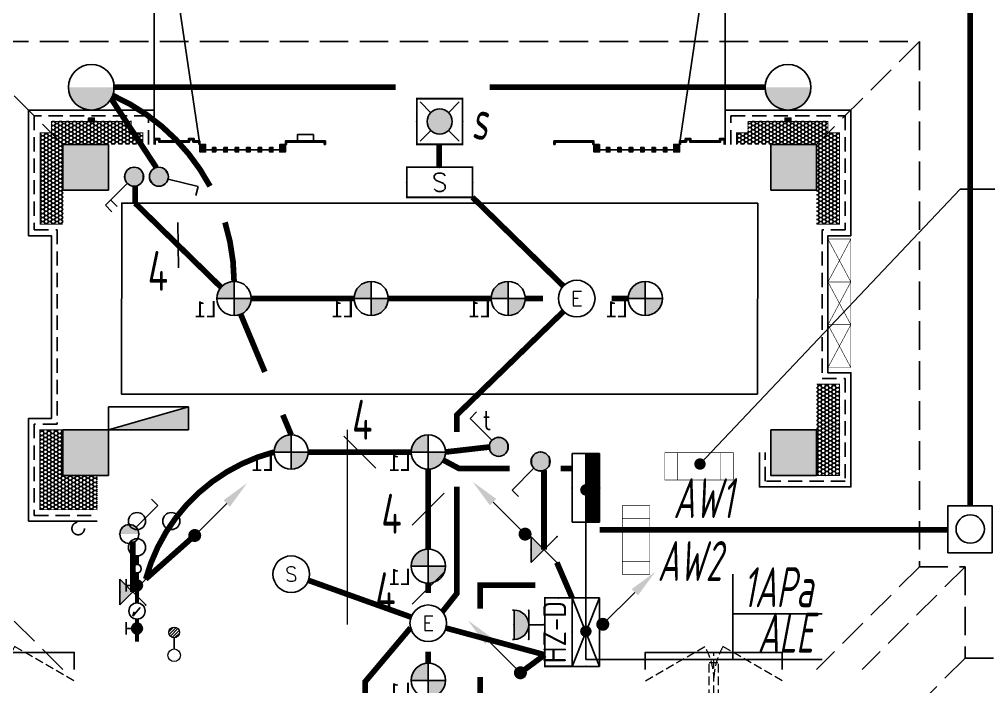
# Model space of a CAD drawing. Extents: x 3774419 to 4775970, y -926964 to 2266.
# Drawn here: x 4488392 to 4496878, y -702005 to -696160 of the extents above; entities that cross this region are included whole.
import ezdxf
from ezdxf.enums import TextEntityAlignment as Align

# ---------------------------------------------------------------- set-up
doc = ezdxf.new("R2010")
doc.units = 0
doc.header["$LTSCALE"] = 1000
doc.header["$MEASUREMENT"] = 0
doc.linetypes.add('DASH', pattern=[0.35, 0.25, -0.1])
doc.linetypes.add('HIDDEN', pattern=[0.375, 0.25, -0.125])
doc.layers.get('0').update_dxf_attribs({"linetype": 'CONTINUOUS'})
for name, color, linetype in [('!!DIM-动力', 7, 'CONTINUOUS'), ('!!电气', 1, 'CONTINUOUS'), ('A-EQPM-MECH', 191, 'CONTINUOUS'), ('A-标注', 1, 'CONTINUOUS'), ('DIM-照明', 7, 'CONTINUOUS'), ('E-天花灯具', 92, 'CONTINUOUS'), ('E-天花辅助2', 54, 'CONTINUOUS'), ('EQUIP-插座', 3, 'CONTINUOUS'), ('EQUIP-照明', 3, 'CONTINUOUS'), ('EQUIP-箱柜', 3, 'CONTINUOUS'), ('EQUIP_消火栓', 7, 'CONTINUOUS'), ('LWIRE', 4, 'CONTINUOUS'), ('TEL_TEXT', 7, 'CONTINUOUS'), ('VPIPE-凝结', 150, 'CONTINUOUS'), ('VPIPE-消防', 1, 'TG_X'), ('VPIPE-给水', 3, 'TG_J'), ('VPIPE-雨水', 4, 'DASH'), ('WIRE-动力', 7, 'CONTINUOUS'), ('WIRE-应急', 1, 'DASH'), ('WIRE-照明', 2, 'CONTINUOUS'), ('修改标示', 212, 'CONTINUOUS'), ('卫生间', 6, 'CONTINUOUS'), ('污水', 3, 'CONTINUOUS'), ('看线', 185, 'CONTINUOUS'), ('立面', 73, 'CONTINUOUS'), ('立面-看线', 251, 'CONTINUOUS'), ('给水', 4, 'CONTINUOUS'), ('设备', 253, 'CONTINUOUS'), ('铝合金', 144, 'CONTINUOUS')]:
    doc.layers.add(name, color=color, linetype=linetype)
for name, color, linetype, lineweight in [('EQUIP_地漏', 7, 'CONTINUOUS', 18), ('PUB_HATCH', 8, 'CONTINUOUS', 9), ('STAIR', 252, 'CONTINUOUS', 20), ('VPIPE-废水', 31, 'TG_F', 18), ('WINDOW', 146, 'CONTINUOUS', 20), ('平面-空调室内机', 176, 'CONTINUOUS', 9), ('平面-空调预留孔', 252, 'CONTINUOUS', 15)]:
    doc.layers.add(name, color=color, linetype=linetype, lineweight=lineweight)
doc.styles.add('_TCH_LABEL', font='COMPLEX', dxfattribs={"bigfont": 'GBCBIG'})
doc.styles.add('_TEL_DIM', font='SIMPLEX', dxfattribs={"width": 0.8, "height": 3.5, "bigfont": 'HZTXT'})
doc.styles.add('HZTXT', font='gbeitc.shx', dxfattribs={"width": 0.8, "height": 400, "bigfont": 'hztxt.shx'})
doc.styles.get("Standard").update_dxf_attribs({"font": 'gbenor.shx', "bigfont": 'gbcbig.shx'})
doc.styles.add('TG_LINETYPE', font='SIMPLEX', dxfattribs={"width": 0.8, "height": 3, "bigfont": 'HZTXT'})
doc.styles.add('黑体', font='simhei.ttf')
doc.linetypes.add('LED', pattern='A,0.5,-0.2,["LED",Standard,S=0.2,R=0,X=-0.2,Y=-0.1],-0.2', length=0.9)
doc.linetypes.add('TG_F', pattern='A,2,-0.3,["F",TG_LINETYPE,S=0.1,R=0,X=-0.23,Y=-0.15],0', length=2.3)
doc.linetypes.add('TG_J', pattern='A,2,-0.22,["J",TG_LINETYPE,S=0.1,R=0,X=-0.18,Y=-0.15],0', length=2.22)
doc.linetypes.add('TG_X', pattern='A,4,-0.3,["X",TG_LINETYPE,S=0.1,R=0,X=-0.23,Y=-0.15],0', length=4.3)
pattern_1 = [(45, (-853150.0334, -779765.5013), (-2.24506403, 2.24506403), [])]
pattern_2 = [(45, (-853350.0334, -780835.0008), (-2.24506403, 2.24506403), [])]
pattern_3 = [(45, (-665092.5196, -939480.5144), (-2.24506403, 2.24506403), [])]
pattern_4 = [(45, (-664992.5196, -939480.5153), (-2.24506403, 2.24506403), [])]
pattern_5 = [(45, (-664892.5196, -939480.5162), (-2.24506403, 2.24506403), [])]
pattern_6 = [(45, (-664792.5196, -939480.517), (-2.24506403, 2.24506403), [])]
pattern_7 = [(45, (-664692.5196, -939480.518), (-2.24506403, 2.24506403), [])]
pattern_8 = [(45, (-664592.5196, -939480.519), (-2.24506403, 2.24506403), [])]
pattern_9 = [(45, (-665202.5203, -939480.5138), (-2.24506403, 2.24506403), [])]
pattern_10 = [(45, (-664502.517, -939480.51), (-2.24506403, 2.24506403), [])]
pattern_11 = [(0, (-420517.216, -516416.725), (30.95625, 17.872595), [20.6375, -41.275]), (120, (-420517.216, -516416.725), (-30.9562463, 17.8726014), [20.6375, -41.275]), (60, (-420517.216, -516416.725), (3.7e-06, 35.7451964), [-41.275, 20.6375])]
pattern_12 = [(45, (-665142.2845, -939480.3315), (-2.24506403, 2.24506403), [])]

# ---------------------------------------------------------------- blocks, each defined once
blk = doc.blocks.new('A$C148B7D8E')
at = {"layer": '卫生间', "color": 252, "linetype": 'DASH'}
for p, q in [((7700, 15400), (8600, 14500)), ((15200, 14500), (16100, 15400)), ((7300, 10800), (8200, 9900)), ((7700, 10800), (8600, 9900)), ((15200, 9900), (16100, 10800)), ((7300, 10000), (8200, 9100))]:
    blk.add_line(p, q, dxfattribs=at)
blk.add_lwpolyline([(16100, 14000), (16100, 15400), (7700, 15400), (7700, 10800), (7300, 10800), (7300, 10000), (900, 10000), (900, 9000), (-900, 9000), (-900, -900), (1750, -900), (1750, -2100), (23450, -2100), (23450, -900), (25100, -900)], dxfattribs=at)
blk = doc.blocks.new('A$C2705576B')
at = {"layer": '给水'}
h = blk.add_hatch(color=252, dxfattribs=at)
edge = h.paths.add_edge_path()
edge.add_arc((417.5, -1741.2), 47.2, 0, 360)
h = blk.add_hatch(color=252, dxfattribs=at)
edge = h.paths.add_edge_path()
edge.add_arc((794.7, -1741.2), 47.2, 0, 360)
at = {"layer": '给水', "color": 252}
for p, q in [((363.1, -1645.4), (471.8, -1645.4)), ((417.5, -1741.2), (417.5, -1645.4)), ((740.3, -1645.4), (849, -1645.4)), ((794.7, -1741.2), (794.7, -1645.4)), ((601.1, -1768.1), (525.3, -1704.3)), ((525.3, -1704.3), (564, -1715))]:
    blk.add_line(p, q, dxfattribs=at)
at = {"layer": '给水', "color": 252, "const_width": 35.4}
for points in [[(499.1, -1741.2), (302.5, -1741.2)], [(903.5, -1741.2), (640.6, -1741.2)], [(1052.8, -1741.2), (978.5, -1741.2)]]:
    blk.add_lwpolyline(points, dxfattribs=at)
at = {"layer": '给水', "color": 252}
for centre, radius in [((417.5, -1741.2), 47.2), ((569.8, -1741.2), 70.8), ((794.7, -1741.2), 47.2), ((941, -1741.2), 37.5)]:
    blk.add_circle(centre, radius, dxfattribs=at)
blk = doc.blocks.new('$TwtSys$00000141')
at = {"color": 252}
for p, q in [((-47.1, 3.8), (-5, 45.9)), ((-47.1, 3.8), (-5, 45.9)), ((-43.6, -17.5), (17.5, 43.6)), ((-43.6, -17.5), (17.5, 43.6)), ((-33.2, -33.2), (33.2, 33.2)), ((-33.2, -33.2), (33.2, 33.2)), ((-16.2, -43.5), (43.8, 16.4)), ((-16.2, -43.5), (43.8, 16.4)), ((5.7, -46.1), (46.1, -5.7)), ((5.7, -46.1), (46.1, -5.7))]:
    blk.add_line(p, q, dxfattribs=at)
blk.add_circle((0, 0), 47, dxfattribs=at)
blk.add_circle((0, 0), 47, dxfattribs=at)
blk = doc.blocks.new('dongkong')
at = {"layer": '平面-空调预留孔', "color": 8, "linetype": 'HIDDEN', "ltscale": 0.3}
for p, q in [((-603796, 210899.9), (-603796, 210431.5)), ((-603836, 210821), (-603836, 210510.8)), ((-603836, 210821), (-603756, 210821)), ((-603756, 210821), (-603756, 210510.8))]:
    blk.add_line(p, q, dxfattribs=at)
blk.add_lwpolyline([(-603756, 210510.8), (-603836, 210510.8)], dxfattribs=at)
blk = doc.blocks.new('$TwtSys$00000434')
at = {"color": 252}
for p, q in [((-0.5, 0.5), (-0.5, -0.5)), ((-0.5, -0.5), (0.5, 0.5)), ((0.5, 0.5), (-0.5, 0.5)), ((0.5, -0.5), (0.5, 0.5)), ((-0.5, -0.5), (0.5, -0.5))]:
    blk.add_line(p, q, dxfattribs=at)
blk.add_solid([(0.5, -0.5), (0.5, 0.5), (-0.5, -0.5)], dxfattribs=at)
blk = doc.blocks.new('A$C028C60F5')
at = {"color": 252}
blk.add_lwpolyline([(400, 0), (0, 0), (0, -400), (400, -400)], close=True, dxfattribs=at)
at = {"layer": 'PUB_HATCH', "color": 252}
blk.add_solid([(0, -400), (400, -400), (0, 0), (400, 0)], dxfattribs=at)
blk = doc.blocks.new('A$C7D502F78')
at = {"layer": '修改标示', "ltscale": 2}
blk.add_lwpolyline([(-150.6, 197.3), (-10.6, 197.3), (-10.6, 142.3), (-150.6, 142.3)], close=True, dxfattribs=at)
blk = doc.blocks.new('A$C3EFA6995')
for p in [(9700, 100), (9700, -2400), (15900, -2400)]:
    blk.add_blockref('A$C028C60F5', p)
at = {"xscale": -1}
blk.add_blockref('A$C028C60F5', (16300, 100), dxfattribs=at)
blk = doc.blocks.new('A$C24590F8F')
at = {"layer": '立面'}
h = blk.add_hatch(dxfattribs=at)
h.set_pattern_fill('ANSI31', color=252, scale=2)
h.set_pattern_definition(pattern_1)
h.paths.add_polyline_path([(35125.3, 15800), (35175.3, 15800), (35175.3, 15830), (35125.3, 15830)])
h = blk.add_hatch(dxfattribs=at)
h.set_pattern_fill('ANSI31', color=252, scale=2)
h.set_pattern_definition(pattern_1)
h.paths.add_polyline_path([(41274.7, 15800), (41224.7, 15800), (41224.7, 15830), (41274.7, 15830)])
h = blk.add_hatch(dxfattribs=at)
h.set_pattern_fill('ANSI31', color=252, scale=2)
h.set_pattern_definition(pattern_12)
h.paths.add_polyline_path([(35700.2, 15600.1), (36099.9, 15600.1), (36099.9, 15630.1), (36049.9, 15630.1), (36049.9, 15650.2), (35999.9, 15650.2), (35999.9, 15630.2), (35750.1, 15630), (35749.9, 15650.2), (35700.2, 15650.2)])
h.paths.add_polyline_path([(35710.2, 15600.1), (36089.9, 15600.1), (36089.9, 15620.1), (36039.9, 15620.1), (36039.9, 15640.2), (36009.9, 15640.2), (36009.9, 15620.2), (35740.2, 15620), (35740, 15640.2), (35710.2, 15640.2)])
h = blk.add_hatch(dxfattribs=at)
h.set_pattern_fill('ANSI31', color=252, scale=2)
h.set_pattern_definition(pattern_2)
edge = h.paths.add_edge_path()
edge.add_line((36850, 15600), (36860, 15600))
edge.add_line((36860, 15600), (36860, 15620))
edge.add_line((36860, 15620), (37190, 15620))
edge.add_line((37190, 15620), (37190, 15600.1))
edge.add_line((37190, 15600.1), (37200, 15600))
edge.add_line((37200, 15600), (37200, 15630))
edge.add_line((37200, 15630), (36850, 15630))
edge.add_line((36850, 15630), (36850, 15600))
h = blk.add_hatch(dxfattribs=at)
h.set_pattern_fill('ANSI31', color=252, scale=2)
h.set_pattern_definition(pattern_2)
edge = h.paths.add_edge_path()
edge.add_line((39550, 15600), (39540, 15600))
edge.add_line((39540, 15600), (39540, 15620))
edge.add_line((39540, 15620), (39210, 15620))
edge.add_line((39210, 15620), (39210, 15600.1))
edge.add_line((39210, 15600.1), (39200, 15600))
edge.add_line((39200, 15600), (39200, 15630))
edge.add_line((39200, 15630), (39550, 15630))
edge.add_line((39550, 15630), (39550, 15600))
h = blk.add_hatch(dxfattribs=at)
h.set_pattern_fill('ANSI31', color=252, scale=2)
h.set_pattern_definition(pattern_12)
h.paths.add_polyline_path([(40699.8, 15600.1), (40300, 15600.1), (40300, 15630.1), (40350, 15630.1), (40350, 15650.2), (40400, 15650.2), (40400, 15630.2), (40649.9, 15630), (40650, 15650.2), (40699.8, 15650.2)])
h.paths.add_polyline_path([(40689.8, 15600.1), (40310, 15600.1), (40310, 15620.1), (40360, 15620.1), (40360, 15640.2), (40390, 15640.2), (40390, 15620.2), (40659.8, 15620), (40660, 15640.2), (40689.8, 15640.2)])
h = blk.add_hatch(dxfattribs=at)
h.set_pattern_fill('ANSI31', color=252, scale=2)
h.set_pattern_definition(pattern_9)
h.paths.add_polyline_path([(36100, 15600), (36150, 15600), (36150, 15533.3), (36100, 15533.3)])
h = blk.add_hatch(dxfattribs=at)
h.set_pattern_fill('ANSI31', color=252, scale=2)
h.set_pattern_definition(pattern_3)
h.paths.add_polyline_path([(36210, 15573), (36240, 15573), (36240, 15533.3), (36210, 15533.3)])
h = blk.add_hatch(dxfattribs=at)
h.set_pattern_fill('ANSI31', color=252, scale=2)
h.set_pattern_definition(pattern_4)
h.paths.add_polyline_path([(36310, 15573), (36340, 15573), (36340, 15533.3), (36310, 15533.3)])
h = blk.add_hatch(dxfattribs=at)
h.set_pattern_fill('ANSI31', color=252, scale=2)
h.set_pattern_definition(pattern_5)
h.paths.add_polyline_path([(36410, 15573), (36440, 15573), (36440, 15533.3), (36410, 15533.3)])
h = blk.add_hatch(dxfattribs=at)
h.set_pattern_fill('ANSI31', color=252, scale=2)
h.set_pattern_definition(pattern_6)
h.paths.add_polyline_path([(36510, 15573), (36540, 15573), (36540, 15533.3), (36510, 15533.3)])
h = blk.add_hatch(dxfattribs=at)
h.set_pattern_fill('ANSI31', color=252, scale=2)
h.set_pattern_definition(pattern_7)
h.paths.add_polyline_path([(36610, 15573), (36640, 15573), (36640, 15533.3), (36610, 15533.3)])
h = blk.add_hatch(dxfattribs=at)
h.set_pattern_fill('ANSI31', color=252, scale=2)
h.set_pattern_definition(pattern_8)
h.paths.add_polyline_path([(36710, 15573), (36740, 15573), (36740, 15533.3), (36710, 15533.3)])
h = blk.add_hatch(dxfattribs=at)
h.set_pattern_fill('ANSI31', color=252, scale=2)
h.set_pattern_definition(pattern_10)
h.paths.add_polyline_path([(36800, 15600), (36850, 15600), (36850, 15533.3), (36800, 15533.3)])
h = blk.add_hatch(dxfattribs=at)
h.set_pattern_fill('ANSI31', color=252, scale=2)
h.set_pattern_definition(pattern_10)
h.paths.add_polyline_path([(39600, 15600), (39550, 15600), (39550, 15533.3), (39600, 15533.3)])
h = blk.add_hatch(dxfattribs=at)
h.set_pattern_fill('ANSI31', color=252, scale=2)
h.set_pattern_definition(pattern_8)
h.paths.add_polyline_path([(39690, 15573), (39660, 15573), (39660, 15533.3), (39690, 15533.3)])
h = blk.add_hatch(dxfattribs=at)
h.set_pattern_fill('ANSI31', color=252, scale=2)
h.set_pattern_definition(pattern_7)
h.paths.add_polyline_path([(39790, 15573), (39760, 15573), (39760, 15533.3), (39790, 15533.3)])
h = blk.add_hatch(dxfattribs=at)
h.set_pattern_fill('ANSI31', color=252, scale=2)
h.set_pattern_definition(pattern_6)
h.paths.add_polyline_path([(39890, 15573), (39860, 15573), (39860, 15533.3), (39890, 15533.3)])
h = blk.add_hatch(dxfattribs=at)
h.set_pattern_fill('ANSI31', color=252, scale=2)
h.set_pattern_definition(pattern_5)
h.paths.add_polyline_path([(39990, 15573), (39960, 15573), (39960, 15533.3), (39990, 15533.3)])
h = blk.add_hatch(dxfattribs=at)
h.set_pattern_fill('ANSI31', color=252, scale=2)
h.set_pattern_definition(pattern_4)
h.paths.add_polyline_path([(40090, 15573), (40060, 15573), (40060, 15533.3), (40090, 15533.3)])
h = blk.add_hatch(dxfattribs=at)
h.set_pattern_fill('ANSI31', color=252, scale=2)
h.set_pattern_definition(pattern_3)
h.paths.add_polyline_path([(40190, 15573), (40160, 15573), (40160, 15533.3), (40190, 15533.3)])
h = blk.add_hatch(dxfattribs=at)
h.set_pattern_fill('ANSI31', color=252, scale=2)
h.set_pattern_definition(pattern_9)
h.paths.add_polyline_path([(40300, 15600), (40250, 15600), (40250, 15533.3), (40300, 15533.3)])
at = {"layer": '立面-看线'}
h = blk.add_hatch(dxfattribs=at)
h.set_pattern_fill('HONEY', color=252, scale=13)
h.set_pattern_definition(pattern_11)
h.paths.add_polyline_path([(35500.3, 15700), (35500.3, 15800), (34800.3, 15800), (34800.3, 15700), (34700.3, 15700), (34700.3, 14900), (34900, 14900), (34900, 15600), (35599.4, 15600), (35599.4, 15700)])
h = blk.add_hatch(dxfattribs=at)
h.set_pattern_fill('HONEY', color=252, scale=13)
h.set_pattern_definition(pattern_11)
h.paths.add_polyline_path([(40899.7, 15700), (40899.7, 15800), (41599.7, 15800), (41599.7, 15700), (41699.7, 15700), (41699.7, 14900), (41500, 14900), (41500, 15600), (40800.6, 15600), (40800.6, 15700)])
h = blk.add_hatch(dxfattribs=at)
h.set_pattern_fill('HONEY', color=252, scale=13)
h.set_pattern_definition([(0, (-420616.579, -519516.725), (30.95625, 17.872595), [20.6375, -41.275]), (120, (-420616.579, -519516.725), (-30.9562463, 17.8726014), [20.6375, -41.275]), (60, (-420616.579, -519516.725), (3.7e-06, 35.7451964), [-41.275, 20.6375])])
h.paths.add_polyline_path([(41500, 12900), (41500, 12900), (41500, 13500), (41699.4, 13500), (41699.4, 12700), (41500, 12700)])
h = blk.add_hatch(dxfattribs=at)
h.set_pattern_fill('HONEY', color=252, scale=13)
h.set_pattern_definition([(0, (-420616.579, -519916.725), (30.95625, 17.872595), [20.6375, -41.275]), (120, (-420616.579, -519916.725), (-30.9562463, 17.8726014), [20.6375, -41.275]), (60, (-420616.579, -519916.725), (3.7e-06, 35.7451964), [-41.275, 20.6375])])
h.paths.add_polyline_path([(35200, 12700), (34900, 12700), (34900, 13100), (34700.6, 13100), (34700.6, 12400), (35200, 12400)])
at = {"color": 252, "const_width": 8}
for points in [[(34900, 14900), (34700.3, 14900), (34700.3, 15700), (34800.3, 15700), (34800.3, 15800), (35090.3, 15800), (35090.3, 15800), (35210.3, 15800), (35210.3, 15800), (35500.3, 15800), (35500.3, 15700), (35600.3, 15700), (35600.3, 15600)], [(41500, 14900), (41699.7, 14900), (41699.7, 15700), (41599.7, 15700), (41599.7, 15800), (41309.7, 15800), (41309.7, 15800), (41189.7, 15800), (41189.7, 15800), (40899.7, 15800), (40899.7, 15700), (40799.7, 15700), (40799.7, 15600)], [(41500, 13500), (41700, 13500), (41700, 12700), (41100, 12700), (41100, 12900)], [(34900, 13100), (34700, 13100), (34700, 12400), (35200, 12400)]]:
    blk.add_lwpolyline(points, dxfattribs=at)
at = {"layer": 'A-EQPM-MECH', "color": 252}
for points in [[(35700.3, 15600), (35700.3, 18300), (40700.2, 18300), (40700.2, 15600)], [(35700.3, 18300), (36100, 15600)], [(40700, 18300), (40300, 15600)]]:
    blk.add_lwpolyline(points, dxfattribs=at)
at = {"layer": 'STAIR', "color": 252}
blk.add_line((37390, 13100), (37390, 11394.4), dxfattribs=at)
at = {"layer": 'VPIPE-凝结', "color": 252}
blk.add_line((35875, 11180), (35875, 11278), dxfattribs=at)
at = {"layer": 'VPIPE-废水', "color": 252}
blk.add_circle((35875, 11125), 55, dxfattribs=at)
at = {"layer": 'VPIPE-消防', "color": 252, "linetype": 'Continuous'}
blk.add_circle((35850, 12300), 75, dxfattribs=at)
at = {"layer": 'VPIPE-给水', "color": 252, "linetype": 'Continuous'}
for centre in [(35550, 12300), (35550, 12070)]:
    blk.add_circle(centre, 75, dxfattribs=at)
at = {"layer": 'VPIPE-雨水', "color": 252}
blk.add_circle((35035, 12235), 55, dxfattribs=at)
at = {"layer": 'WINDOW', "color": 252, "linetype": 'DASH', "ltscale": 0.3}
for points in [[(34998.1, 10900), (34478.5, 11200, 0.131652), (34398.1, 10900)], [(40001.9, 10900), (40521.5, 11200, -0.131652), (40601.9, 10900)], [(41200, 10900), (40680.4, 11200, 0.131652), (40600, 10900)]]:
    blk.add_lwpolyline(points, format="xyb", dxfattribs=at)
at = {"layer": '看线', "color": 252}
for points in [[(35700.3, 15600), (35700.3, 15900), (34600.3, 15900), (34600.3, 14800), (34800, 14800), (34800, 13200), (34600, 13200), (34600, 12300), (35200, 12300)], [(40699.7, 15600), (40699.7, 15900), (41799.7, 15900), (41799.7, 14800), (41600, 14800), (41600, 13600), (41800, 13600), (41800, 12600), (41000, 12600), (41000, 12900)]]:
    blk.add_lwpolyline(points, dxfattribs=at)
at = {"layer": '看线', "color": 252, "linetype": 'HIDDEN', "ltscale": 0.5}
for points in [[(35650.3, 15600), (35650.3, 15850), (34650.3, 15850), (34650.3, 14850), (34850, 14850), (34850, 13150), (34650, 13150), (34650, 12350), (35200, 12350)], [(40749.7, 15600), (40749.7, 15850), (41749.7, 15850), (41749.7, 14850), (41550, 14850), (41550, 13550), (41750, 13550), (41750, 12650), (41050, 12650), (41050, 12900)]]:
    blk.add_lwpolyline(points, dxfattribs=at)
at = {"layer": '看线', "color": 252, "ltscale": 0.5}
for points in [[(33800, 11000), (33800, 11150), (35000, 11150), (35000, 11000)], [(40000, 11000), (40000, 11150), (41200, 11150), (41200, 11000)]]:
    blk.add_lwpolyline(points, dxfattribs=at)
at = {"layer": '立面', "color": 252}
for p, q in [((36310, 15573), (36340, 15573)), ((36310, 15533.3), (36310, 15573)), ((36340, 15533.3), (36310, 15533.3)), ((36340, 15573), (36340, 15533.3)), ((40090, 15573), (40060, 15573)), ((40060, 15573), (40060, 15533.3)), ((40060, 15533.3), (40090, 15533.3)), ((40090, 15533.3), (40090, 15573))]:
    blk.add_line(p, q, dxfattribs=at)
for points in [[(35125.3, 15800), (35175.3, 15800), (35175.3, 15830), (35125.3, 15830)], [(41274.7, 15800), (41224.7, 15800), (41224.7, 15830), (41274.7, 15830)], [(36100, 15600), (36150, 15600), (36150, 15533.3), (36100, 15533.3)], [(36410, 15573), (36440, 15573), (36440, 15533.3), (36410, 15533.3)], [(36510, 15573), (36540, 15573), (36540, 15533.3), (36510, 15533.3)], [(36610, 15573), (36640, 15573), (36640, 15533.3), (36610, 15533.3)], [(36710, 15573), (36740, 15573), (36740, 15533.3), (36710, 15533.3)], [(36800, 15600), (36850, 15600), (36850, 15533.3), (36800, 15533.3)], [(39600, 15600), (39550, 15600), (39550, 15533.3), (39600, 15533.3)], [(39690, 15573), (39660, 15573), (39660, 15533.3), (39690, 15533.3)], [(39790, 15573), (39760, 15573), (39760, 15533.3), (39790, 15533.3)], [(39890, 15573), (39860, 15573), (39860, 15533.3), (39890, 15533.3)], [(39990, 15573), (39960, 15573), (39960, 15533.3), (39990, 15533.3)], [(40300, 15600), (40250, 15600), (40250, 15533.3), (40300, 15533.3)]]:
    blk.add_lwpolyline(points, close=True, dxfattribs=at)
for points in [[(36850, 15600), (36860, 15600), (36860, 15620), (37190, 15620), (37190, 15600.1), (37200, 15600), (37200, 15630), (36850, 15630), (36850, 15600)], [(39550, 15600), (39540, 15600), (39540, 15620), (39210, 15620), (39210, 15600.1), (39200, 15600), (39200, 15630), (39550, 15630), (39550, 15600)]]:
    blk.add_lwpolyline(points, dxfattribs=at)
at = {"layer": '设备', "color": 252, "const_width": 5}
for points in [[(41600, 14395), (41600, 14770), (41800, 14770), (41800, 14395)], [(41600, 14020), (41600, 14395), (41800, 14395), (41800, 14020)], [(41600, 13645), (41600, 14020), (41800, 14020), (41800, 13645)]]:
    blk.add_lwpolyline(points, close=True, dxfattribs=at)
for points in [[(41600, 14770), (41800, 14395)], [(41800, 14770), (41600, 14395)], [(41600, 14395), (41800, 14020)], [(41800, 14395), (41600, 14020)], [(41600, 14020), (41800, 13645)], [(41800, 14020), (41600, 13645)]]:
    blk.add_lwpolyline(points, dxfattribs=at)
at = {"layer": '铝合金', "color": 252}
for p, q in [((36150, 15553.2), (36210, 15553.2)), ((36240, 15553.2), (36310, 15553.2)), ((36340, 15553.2), (36410, 15553.2)), ((36440, 15553.2), (36510, 15553.2)), ((36540, 15553.2), (36610, 15553.2)), ((36640, 15553.2), (36710, 15553.2)), ((36740, 15553.2), (36800, 15553.2)), ((39660, 15553.2), (39600, 15553.2)), ((39760, 15553.2), (39690, 15553.2)), ((39860, 15553.2), (39790, 15553.2)), ((39960, 15553.2), (39890, 15553.2)), ((40060, 15553.2), (39990, 15553.2)), ((40160, 15553.2), (40090, 15553.2)), ((40250, 15553.2), (40190, 15553.2))]:
    blk.add_line(p, q, dxfattribs=at)
for points in [[(35125.3, 15800), (35175.3, 15800), (35175.3, 15830), (35125.3, 15830)], [(41274.7, 15800), (41224.7, 15800), (41224.7, 15830), (41274.7, 15830)], [(36100, 15600), (36150, 15600), (36150, 15533.3), (36100, 15533.3)], [(36210, 15573), (36240, 15573), (36240, 15533.3), (36210, 15533.3)], [(36310, 15573), (36340, 15573), (36340, 15533.3), (36310, 15533.3)], [(36410, 15573), (36440, 15573), (36440, 15533.3), (36410, 15533.3)], [(36510, 15573), (36540, 15573), (36540, 15533.3), (36510, 15533.3)], [(36610, 15573), (36640, 15573), (36640, 15533.3), (36610, 15533.3)], [(36710, 15573), (36740, 15573), (36740, 15533.3), (36710, 15533.3)], [(36800, 15600), (36850, 15600), (36850, 15533.3), (36800, 15533.3)], [(39600, 15600), (39550, 15600), (39550, 15533.3), (39600, 15533.3)], [(39690, 15573), (39660, 15573), (39660, 15533.3), (39690, 15533.3)], [(39790, 15573), (39760, 15573), (39760, 15533.3), (39790, 15533.3)], [(39890, 15573), (39860, 15573), (39860, 15533.3), (39890, 15533.3)], [(39990, 15573), (39960, 15573), (39960, 15533.3), (39990, 15533.3)], [(40090, 15573), (40060, 15573), (40060, 15533.3), (40090, 15533.3)], [(40190, 15573), (40160, 15573), (40160, 15533.3), (40190, 15533.3)], [(40300, 15600), (40250, 15600), (40250, 15533.3), (40300, 15533.3)]]:
    blk.add_lwpolyline(points, close=True, dxfattribs=at)
for points in [[(36099.9, 15600.1), (36099.9, 15630.1), (36049.9, 15630.1), (36049.9, 15650.2), (35999.9, 15650.2), (35999.9, 15630.2), (35750.1, 15630), (35749.9, 15650.2), (35700.2, 15650.2), (35700.2, 15600.1)], [(36089.9, 15600.1), (36089.9, 15620.1), (36039.9, 15620.1), (36039.9, 15640.2), (36009.9, 15640.2), (36009.9, 15620.2), (35740.2, 15620), (35740, 15640.2), (35710.2, 15640.2), (35710.2, 15600.1)], [(36850, 15600), (36860, 15600), (36860, 15620), (37190, 15620), (37190, 15600.1), (37200, 15600), (37200, 15630), (36850, 15630), (36850, 15600)], [(39550, 15600), (39540, 15600), (39540, 15620), (39210, 15620), (39210, 15600.1), (39200, 15600), (39200, 15630), (39550, 15630), (39550, 15600)], [(40300, 15600.1), (40300, 15630.1), (40350, 15630.1), (40350, 15650.2), (40400, 15650.2), (40400, 15630.2), (40649.9, 15630), (40650, 15650.2), (40699.8, 15650.2), (40699.8, 15600.1)], [(40310, 15600.1), (40310, 15620.1), (40360, 15620.1), (40360, 15640.2), (40390, 15640.2), (40390, 15620.2), (40659.8, 15620), (40660, 15640.2), (40689.8, 15640.2), (40689.8, 15600.1)]]:
    blk.add_lwpolyline(points, dxfattribs=at)
at = {"color": 252, "xscale": -1}
for name, p in [('A$C148B7D8E', (50100, 1100)), ('A$C3EFA6995', (51200, 15500))]:
    blk.add_blockref(name, p, dxfattribs=at)
at = {"color": 252}
blk.add_blockref('A$C028C60F5', (41100, 15600), dxfattribs=at)
at = {"layer": 'EQUIP_地漏', "color": 252}
blk.add_blockref('$TwtSys$00000141', (35875, 11325), dxfattribs=at)
at = {"layer": 'EQUIP_消火栓', "color": 252, "xscale": 700, "yscale": 200, "zscale": 700}
blk.add_blockref('$TwtSys$00000434', (35650, 13200), dxfattribs=at)
at = {"layer": '修改标示', "color": 252, "ltscale": 2, "xscale": -1}
blk.add_blockref('A$C7D502F78', (36944.4, 15487.7), dxfattribs=at)
at = {"layer": '平面-空调室内机', "color": 252, "ltscale": 0.3, "rotation": 180}
blk.add_blockref('dongkong', (-563196, 221570.8), dxfattribs=at)
at = {"layer": '污水', "color": 252, "rotation": 90.00000000010901}
blk.add_blockref('A$C2705576B', (33808.8, 10942.2), dxfattribs=at)
blk = doc.blocks.new('A$C341176C1')
at = {"layer": '设备', "color": 3, "const_width": 5}
blk.add_lwpolyline([(-240, -200), (0, -200), (0, -800), (-240, -800)], close=True, dxfattribs=at)
for points in [[(-240, -312.3), (0, -312.3)], [(-240, -687.7), (0, -687.7)]]:
    blk.add_lwpolyline(points, dxfattribs=at)
blk = doc.blocks.new('$equip$00001151')
blk.add_circle((0, 0.5), 0.5)
for points in [[(0.433, 0.25), (-0.433, 0.25), (0.5, 0.5), (-0.5, 0.5)], [(0.25, 0.067), (-0.25, 0.067), (0.433, 0.25), (-0.433, 0.25)], [(0, 0), (0, 0), (0.25, 0.067), (-0.25, 0.067)]]:
    blk.add_solid(points)
at = {"flags": 9}
blk.add_attdef('A', (0, 0), '', height=0.00002, dxfattribs=at)
blk = doc.blocks.new('$equip$00001154')
for p, q in [((0, 0.283), (0, -0.283)), ((0, 0.283), (0.566, -0.283)), ((0.566, 0.283), (0, -0.283))]:
    blk.add_line(p, q)
for p in [(0.566, 0.283), (0, 0.004), (0.283, 0), (0.566, -0.283)]:
    blk.add_point(p)
blk.add_solid([(0, -0.283), (0.283, 0), (0, 0.283)])
at = {"layer": 'TEL_TEXT', "style": '_TEL_DIM', "flags": 1}
blk.add_attdef('A', text='', height=0.00002, dxfattribs=at).set_placement((0, 0), align=Align.MIDDLE_CENTER)
blk = doc.blocks.new('$equip$00001213')
for p, q in [((0.147, 0.356), (0.625, 0.833)), ((0.625, 0.833), (0.766, 0.692))]:
    blk.add_line(p, q)
blk.add_circle((0, 0.208), 0.208)
for p in [(0, 0.417), (-0.208, 0.208), (0, 0), (0.208, 0.208)]:
    blk.add_point(p)
for points in [[(0.104, 0.389), (0.104, 0.028), (0, 0.417), (0, 0)], [(0.18, 0.313), (0.18, 0.104), (0.104, 0.389), (0.104, 0.028)], [(0.208, 0.208), (0.208, 0.208), (0.18, 0.313), (0.18, 0.104)]]:
    blk.add_solid(points)
at = {"flags": 9}
blk.add_attdef('A', (0, 0), '', height=0.00002, dxfattribs=at)
blk = doc.blocks.new('$TelecSys$00000079')
for p, q in [((0.7, 0.7), (0, 0)), ((0.104, 0.104), (0.104, 0.104)), ((-0.104, -0.104), (-0.104, -0.104))]:
    blk.add_line(p, q)
at = {"const_width": 0.142}
blk.add_lwpolyline([(-0.071, 0, 1), (0.071, 0, 1)], format="xyb", close=True, dxfattribs=at)
blk.add_solid([(0.63, 0.77), (0.77, 0.63), (1.15, 1.15)])
at = {"width": 0.8, "flags": 9}
blk.add_attdef('A', (0, 0), '', height=0.00002, dxfattribs=at)
blk = doc.blocks.new('$equip$00001237')
for p, q in [((-0.5, 1.05), (-0.5, 1)), ((-0.5, 1), (0.5, 1)), ((0.5, 1.05), (0.5, 1)), ((0.5, 0.5), (-0.5, 0.5)), ((0, 0.5), (0, 0))]:
    blk.add_line(p, q)
blk.add_arc((0, 1), 0.5, 180, 0)
for p in [(0, 1), (-0.5, 0.5), (0.5, 0.5), (0, 0)]:
    blk.add_point(p)
for points in [[(0.433, 0.75), (-0.433, 0.75), (0.5, 1), (-0.5, 1)], [(0.25, 0.567), (-0.25, 0.567), (0.433, 0.75), (-0.433, 0.75)], [(0, 0.5), (0, 0.5), (0.25, 0.567), (-0.25, 0.567)]]:
    blk.add_solid(points)
at = {"flags": 9}
blk.add_attdef('A', (0, 0), '', height=0.00002, dxfattribs=at)
blk = doc.blocks.new('dfgdsgsdg')
at = {"layer": '!!DIM-动力'}
blk.add_lwpolyline([(1783912.6, 547079.1), (1784299.9, 547079.1), (1784299.9, 546667.8), (1783912.6, 546667.8)], close=True, dxfattribs=at)
blk.add_circle((1784105.1, 546875.3), 124.2, dxfattribs=at)
blk = doc.blocks.new('$equip$00001962')
for p, q in [((0.147, 0.356), (0.625, 0.833)), ((0.625, 0.833), (0.766, 0.692))]:
    blk.add_line(p, q)
blk.add_circle((0, 0.208), 0.208)
for p in [(0, 0.417), (-0.208, 0.208), (0, 0), (0.208, 0.208)]:
    blk.add_point(p)
for points in [[(-0.18, 0.313), (0.18, 0.313), (-0.208, 0.208), (0.208, 0.208)], [(-0.104, 0.389), (0.104, 0.389), (-0.18, 0.313), (0.18, 0.313)], [(0, 0.417), (0, 0.417), (-0.104, 0.389), (0.104, 0.389)], [(-0.18, 0.104), (0.18, 0.104), (-0.208, 0.208), (0.208, 0.208)], [(-0.104, 0.028), (0.104, 0.028), (-0.18, 0.104), (0.18, 0.104)], [(0, 0), (0, 0), (-0.104, 0.028), (0.104, 0.028)]]:
    blk.add_solid(points)
at = {"layer": 'TEL_TEXT', "style": '_TEL_DIM', "flags": 1}
blk.add_attdef('A', text='', height=0.00002, dxfattribs=at).set_placement((0, 0), align=Align.MIDDLE_CENTER)
blk = doc.blocks.new('*X10')
at = {"color": 0}
for p, q in [((-250, 32.8), (-182.8, 100)), ((-250, 68.2), (-218.2, 100)), ((-247.5, 0), (-147.5, 100)), ((-212.1, 0), (-112.1, 100)), ((-176.8, 0), (-76.8, 100)), ((-141.4, 0), (-41.4, 100)), ((-106.1, 0), (-6.1, 100)), ((-70.7, 0), (29.3, 100)), ((-35.4, 0), (64.6, 100)), ((0, 0), (100, 100)), ((35.4, 0), (135.4, 100)), ((70.7, 0), (170.7, 100)), ((106.1, 0), (206.1, 100)), ((141.4, 0), (241.4, 100)), ((176.8, 0), (250, 73.2)), ((212.1, 0), (250, 37.9)), ((247.5, 0), (250, 2.5))]:
    blk.add_line(p, q, dxfattribs=at)
blk = doc.blocks.new('$equip$00001414')
for p, q in [((0.75, 0.6), (-0.75, 0.6)), ((-0.75, 0.6), (-0.75, 0)), ((0.75, 0), (0.75, 0.6)), ((-0.75, 0.3), (0.75, 0.3)), ((-0.75, 0), (0.75, 0))]:
    blk.add_line(p, q)
at = {"const_width": 0.3}
blk.add_lwpolyline([(-0.75, 0.15), (0.75, 0.15)], dxfattribs=at)
for p in [(0, 0.6), (-0.75, 0.3), (0.75, 0.3), (0, 0)]:
    blk.add_point(p)
at = {"xscale": 0.00300000000061118, "yscale": 0.00300000000061118, "zscale": 0.00300000000061118}
blk.add_blockref('*X10', (0, 0), dxfattribs=at)
at = {"style": '_TCH_LABEL', "flags": 9}
blk.add_attdef('A', (0, 0), '', height=0.00002, dxfattribs=at)
blk = doc.blocks.new('$equip$00002534')
for p, q in [((-0.72, 0.66), (-0.72, 0)), ((0.72, 0.66), (-0.72, 0.66)), ((0.72, 0), (0.72, 0.66)), ((-0.72, 0), (0.72, 0))]:
    blk.add_line(p, q)
at = {"const_width": 0.04}
blk.add_lwpolyline([(-0.72, 0.66), (-0.72, 0), (0.72, 0), (0.72, 0.66), (-0.72, 0.66), (-0.72, 0)], dxfattribs=at)
for p in [(0, 0.66), (-0.72, 0.33), (0.72, 0.33), (0, 0)]:
    blk.add_point(p)
at = {"color": 7, "style": '_TEL_DIM'}
blk.add_attdef('$TEXT$', text='', height=0.4, dxfattribs=at).set_placement((0, 0.33), align=Align.MIDDLE_CENTER)
at = {"color": 7, "style": '_TEL_DIM', "flags": 1}
blk.add_attdef('A', text='', height=0.00002, dxfattribs=at).set_placement((0, 0), align=Align.MIDDLE_CENTER)
blk = doc.blocks.new('$equip$00002604')
blk.add_hatch(color=256).paths.add_polyline_path([(0.275, 0.5, 1), (-0.274, 0.5, 1)])
for p, q in [((-0.429, 0.929), (-0.194, 0.694)), ((0.194, 0.694), (0.429, 0.929)), ((-0.429, 0.071), (-0.194, 0.306)), ((0.194, 0.306), (0.429, 0.071))]:
    blk.add_line(p, q)
at = {"const_width": 0.04}
blk.add_lwpolyline([(-0.5, 1), (-0.5, 0), (0.5, 0), (0.5, 1), (-0.5, 1), (-0.5, 0)], dxfattribs=at)
blk.add_lwpolyline([(-0.5, 1), (-0.5, 0), (0.5, 0), (0.5, 1)], close=True)
blk.add_circle((0, 0.5), 0.275)
for p in [(0, 1), (-0.5, 0.5), (0.5, 0.5), (0, 0)]:
    blk.add_point(p)
at = {"color": 7, "style": '_TEL_DIM', "flags": 1}
blk.add_attdef('A', text='', height=0.000025, dxfattribs=at).set_placement((0, 0), align=Align.MIDDLE_CENTER)
blk = doc.blocks.new('$equip$00001424')
for p, q in [((-0.75, 0), (0.75, 0.6)), ((-0.75, 0.6), (0.75, 0)), ((0.75, 0.6), (-0.75, 0.6)), ((-0.75, 0.6), (-0.75, 0)), ((0.75, 0), (0.75, 0.6)), ((-0.75, 0), (0.75, 0))]:
    blk.add_line(p, q)
for p in [(0, 0.6), (-0.75, 0.3), (0.75, 0.3), (0, 0)]:
    blk.add_point(p)
at = {"style": '_TCH_LABEL', "flags": 9}
blk.add_attdef('A', (0, 0), '', height=0.00002, dxfattribs=at)
blk = doc.blocks.new('$equip$00002702')
for p, q in [((-0.75, 0.6), (-0.75, 0)), ((0.75, 0.6), (-0.75, 0.6)), ((0.75, 0), (0.75, 0.6)), ((-0.75, 0), (0.75, 0))]:
    blk.add_line(p, q)
at = {"const_width": 0.04}
blk.add_lwpolyline([(-0.75, 0.6), (-0.75, 0), (0.75, 0), (0.75, 0.6), (-0.75, 0.6), (-0.75, 0)], dxfattribs=at)
for p in [(0, 0.6), (-0.75, 0.3), (0.75, 0.3), (0, 0)]:
    blk.add_point(p)
at = {"color": 7}
blk.add_attdef('$TEXT$', text='', height=0.5, dxfattribs=at).set_placement((0, 0.3), align=Align.MIDDLE_CENTER)
at = {"color": 7, "style": '_TEL_DIM', "flags": 1}
for tag in ['A', 'REMARK']:
    blk.add_attdef(tag, text='', height=0.00002, dxfattribs=at).set_placement((0, 0), align=Align.MIDDLE_CENTER)
blk = doc.blocks.new('DFADS')
at = {"layer": 'A-标注'}
h = blk.add_hatch(color=251, dxfattribs=at)
h.paths.add_polyline_path([(3405.603, 358.327), (3406.803, 358.327, 0.414214), (3405.603, 359.527)])
h.paths.add_polyline_path([(3404.403, 358.327, 0.414214), (3405.603, 357.127), (3405.603, 358.327)])
at = {"layer": 'A-标注', "color": 92}
for p, q in [((3405.603, 357.127), (3405.603, 359.527)), ((3406.803, 358.327), (3404.403, 358.327))]:
    blk.add_line(p, q, dxfattribs=at)
blk.add_circle((3405.603, 358.327), 1.2, dxfattribs=at)
at = {"layer": 'A-标注', "color": 3, "style": '黑体'}
blk.add_text('L1', height=1.152, dxfattribs=at).set_placement((3406.799, 357.002))
blk = doc.blocks.new('$equip$00001963')
for p, q in [((0.147, 0.356), (0.625, 0.833)), ((0.512, 0.72), (0.653, 0.579)), ((0.625, 0.833), (0.766, 0.692))]:
    blk.add_line(p, q)
blk.add_circle((0, 0.208), 0.208)
for p in [(0, 0.417), (-0.208, 0.208), (0, 0), (0.208, 0.208)]:
    blk.add_point(p)
for points in [[(-0.18, 0.313), (0.18, 0.313), (-0.208, 0.208), (0.208, 0.208)], [(-0.104, 0.389), (0.104, 0.389), (-0.18, 0.313), (0.18, 0.313)], [(0, 0.417), (0, 0.417), (-0.104, 0.389), (0.104, 0.389)], [(-0.18, 0.104), (0.18, 0.104), (-0.208, 0.208), (0.208, 0.208)], [(-0.104, 0.028), (0.104, 0.028), (-0.18, 0.104), (0.18, 0.104)], [(0, 0), (0, 0), (-0.104, 0.028), (0.104, 0.028)]]:
    blk.add_solid(points)
at = {"layer": 'TEL_TEXT', "style": '_TEL_DIM', "flags": 1}
blk.add_attdef('A', text='', height=0.00002, dxfattribs=at).set_placement((0, 0), align=Align.MIDDLE_CENTER)
blk = doc.blocks.new('$equip$00001822')
for p, q in [((0.147, 0.356), (0.625, 0.833)), ((0.625, 0.833), (0.766, 0.692))]:
    blk.add_line(p, q)
blk.add_circle((0, 0.208), 0.208)
for p in [(0, 0.417), (-0.208, 0.208), (-0.015, 0.001), (0.208, 0.208)]:
    blk.add_point(p)
for points in [[(-0.18, 0.313), (0.18, 0.313), (-0.208, 0.208), (0.208, 0.208)], [(-0.104, 0.389), (0.104, 0.389), (-0.18, 0.313), (0.18, 0.313)], [(0, 0.417), (0, 0.417), (-0.104, 0.389), (0.104, 0.389)], [(-0.18, 0.104), (0.18, 0.104), (-0.208, 0.208), (0.208, 0.208)], [(-0.104, 0.028), (0.104, 0.028), (-0.18, 0.104), (0.18, 0.104)], [(0, 0), (0, 0), (-0.104, 0.028), (0.104, 0.028)]]:
    blk.add_solid(points)
at = {"color": 7, "style": '_TEL_DIM'}
blk.add_attdef('$TEXT$', text='', height=0.4, dxfattribs=at).set_placement((0.581, 0.465), align=Align.MIDDLE_CENTER)
at = {"color": 7, "style": '_TEL_DIM', "flags": 1}
blk.add_attdef('A', text='', height=0.00002, dxfattribs=at).set_placement((0, 0), align=Align.MIDDLE_CENTER)
blk = doc.blocks.new('$TelecSys$00000095')
blk.add_line((0.4, 0.4), (-0.4, -0.4))
at = {"width": 0.8}
blk.add_attdef('N', text='', height=1, dxfattribs=at).set_placement((-0.017, 1.056), align=Align.MIDDLE)
blk = doc.blocks.new('$equip$00001838')
blk.add_circle((0, 0), 0.5)
at = {"style": '_TEL_DIM'}
blk.add_attdef('$TEXT$', text='', height=0.4, dxfattribs=at).set_placement((0, 0), align=Align.MIDDLE_CENTER)
at = {"style": '_TEL_DIM', "flags": 1}
blk.add_attdef('A', text='', height=0.00002, dxfattribs=at).set_placement((0, 0), align=Align.MIDDLE_CENTER)

msp = doc.modelspace()

# ---------------------------------------------------------------- linework, layer by layer
at = {"layer": '!!电气'}
for p, q in [((4494351.3, -700054.9), (4496628.8, -697647.4)), ((4496628.8, -697647.4), (4500472.8, -697647.4)), ((4493352, -700281.7), (4493352, -701766.4)), ((4494640.1, -701766.4), (4494640.1, -701019.5)), ((4494640.1, -701367.7), (4495421.7, -701367.7)), ((4493352, -701766.4), (4494640.1, -701766.4)), ((4494640.1, -701766.4), (4495421.7, -701766.4))]:
    msp.add_line(p, q, dxfattribs=at)
at = {"layer": 'DIM-照明', "const_width": 50}
for points in [[(4494326.3, -700054.9, 1), (4494376.3, -700054.9, 1)], [(4493327, -700281.7, 1), (4493377, -700281.7, 1)], [(4493327, -701520.6, 1), (4493377, -701520.6, 1)]]:
    msp.add_lwpolyline(points, format="xyb", close=True, dxfattribs=at)
at = {"layer": 'E-天花辅助2', "color": 6, "linetype": 'LED', "ltscale": 0.3}
msp.add_lwpolyline([(4494856.8, -697769.9), (4489287.7, -697769.9), (4489285.1, -699442.3), (4494854.2, -699442.3)], close=True, dxfattribs=at)
at = {"layer": 'WIRE-动力', "color": 6, "linetype": 'Continuous', "const_width": 50}
for points in [[(4496716, -700420.9), (4496716, -694163.7)], [(4493472, -700631.9), (4496522.3, -700631.9)]]:
    msp.add_lwpolyline(points, dxfattribs=at)
at = {"layer": 'WIRE-动力', "color": 6, "const_width": 50}
for points in [[(4492908.4, -701115.5), (4492625.3, -701115.5), (4492426.1, -701115.5), (4492426.1, -701320.8)], [(4492426.1, -701920), (4492426.1, -703090.5)]]:
    msp.add_lwpolyline(points, dxfattribs=at)
at = {"layer": 'WIRE-应急', "const_width": 50}
for points in [[(4492066.9, -697254.9), (4492066.9, -697454.9)], [(4493155.2, -698496), (4492359.9, -697718.9)], [(4492221.7, -699773.3), (4492221.7, -699625.4), (4493157.3, -698716.7)], [(4492985.3, -700804.8), (4492985.3, -700109.3)], [(4492096.1, -701348.9), (4492221.7, -701189.6), (4492221.7, -700252.8)], [(4493232, -701227.8), (4493098.3, -700918.1)], [(4491821.4, -701395.9), (4490922.7, -701073.9)], [(4491419.2, -703919.8), (4491419.2, -701962.2), (4491817.2, -701490)], [(4492992, -701726.1), (4492126.5, -701491.7)], [(4492992, -701726.1), (4492778.9, -701883.7)]]:
    msp.add_lwpolyline(points, dxfattribs=at)
at = {"layer": 'WIRE-照明', "color": 2, "const_width": 50}
for points in [[(4489209.1, -696826.3, -0.166691), (4490061.2, -697621.7, -0.166691)], [(4490192.6, -697938, -0.0732), (4490272, -698455.3)], [(4489498.3, -701062.2, -0.267999), (4490622, -699949.9)]]:
    msp.add_lwpolyline(points, format="xyb", dxfattribs=at)
at = {"layer": 'WIRE-照明', "linetype": 'Continuous', "const_width": 50}
for points in [[(4491687.8, -696754.9), (4489213.1, -696754.9)], [(4494921.8, -696754.9), (4492510.4, -696754.9)], [(4489385.2, -700745.8), (4489385.2, -700732.4)], [(4489385.2, -701175.4), (4489385.2, -700745.8)]]:
    msp.add_lwpolyline(points, dxfattribs=at)
at = {"layer": 'WIRE-照明', "color": 2, "const_width": 50}
for points in [[(4489590.7, -697458), (4489195.5, -696854.9)], [(4489405.7, -697621), (4489405.7, -697769.9)], [(4490158.4, -698507.4), (4489405.7, -697769.9)], [(4490541.1, -699248.1), (4490330, -698743.6)], [(4490772, -699799.9), (4490698.5, -699624.3)], [(4491822, -699949.9), (4490922, -699949.9)], [(4489498.3, -701062.2), (4489927.1, -700681)]]:
    msp.add_lwpolyline(points, dxfattribs=at)
at = {"layer": 'WIRE-照明', "color": 2, "linetype": 'Continuous', "const_width": 50}
for points in [[(4491322, -698605.3), (4490422, -698605.3)], [(4492522, -698605.3), (4491622, -698605.3)], [(4492977.7, -698605.3), (4492822, -698605.3)], [(4493722, -698605.3), (4493577.7, -698605.3)], [(4492516.5, -699904.9), (4492122, -699949.9)], [(4492685.6, -700095.2), (4492243.3, -700095.2), (4492104.3, -700020.7)], [(4491972, -700799.9), (4491972, -700099.9)], [(4493232, -700095.2), (4493130.2, -700095.2)], [(4491972, -701184.4), (4491972, -701099.9)], [(4491972, -701799.9), (4491972, -701699.8)]]:
    msp.add_lwpolyline(points, dxfattribs=at)

# ---------------------------------------------------------------- block references
at = {"layer": '!!DIM-动力', "xscale": -1, "rotation": 359.9982631100344}
msp.add_blockref('dfgdsgsdg', (6280805.7, -1247554), dxfattribs=at)
at = {"layer": '!!电气'}
msp.add_blockref('A$C24590F8F', (4453872, -712854.9), dxfattribs=at)
at = {"xscale": -1, "rotation": 270}
msp.add_blockref('A$C341176C1', (4494843, -699954.9), dxfattribs=at)
at = {"xscale": -1}
msp.add_blockref('A$C341176C1', (4493672, -700220.4), dxfattribs=at)
at = {"layer": 'DIM-照明', "color": 2}
ref = msp.add_blockref('$TelecSys$00000095', (4489782, -698138.7), dxfattribs=dict(at, xscale=-350, yscale=350, zscale=350, rotation=315.5855012592172))
ref.add_attrib('N', '4', dxfattribs={"layer": '0', "color": 7, "height": 350, "width": 0.8}).set_placement((4489605.2, -698363.2), align=Align.MIDDLE)
ref = msp.add_blockref('$TelecSys$00000095', (4491372, -699949.9), dxfattribs=dict(at, xscale=-350, yscale=350, zscale=350))
ref.add_attrib('N', '4', dxfattribs={"layer": '0', "color": 7, "height": 350, "width": 0.8}).set_placement((4491394.6, -699667.1), align=Align.MIDDLE)
ref = msp.add_blockref('$TelecSys$00000095', (4491972, -700449.9), dxfattribs=dict(at, xscale=-350, yscale=350, zscale=350, rotation=269.9999999999619))
ref.add_attrib('N', '4', dxfattribs={"layer": '0', "color": 7, "height": 350, "width": 0.8}).set_placement((4491650.5, -700490.1), align=Align.MIDDLE)
ref = msp.add_blockref('$TelecSys$00000095', (4491972, -701142.2), dxfattribs=dict(at, xscale=-350, yscale=350, zscale=350, rotation=270))
ref.add_attrib('N', '4', dxfattribs={"layer": '0', "color": 7, "height": 350, "width": 0.8}).set_placement((4491597.6, -701178), align=Align.MIDDLE)
at = {"layer": 'E-天花灯具', "xscale": -125.0002399057885, "yscale": 125.0002399057885, "zscale": 125.0002399057885}
for p in [(4915973.2, -743396.2), (4917173.2, -743396.2), (4918373.2, -743396.2), (4919573.2, -743396.2), (4916473.2, -744740.8), (4917673.2, -744740.8), (4917673.2, -745740.8), (4917673.2, -746740.8)]:
    msp.add_blockref('DFADS', p, dxfattribs=at)
at = {"layer": 'EQUIP-插座', "color": 2, "xscale": -256, "yscale": 256, "zscale": 256, "rotation": 89.99999995050783}
msp.add_blockref('$equip$00001237', (4492979.4, -701463.3), dxfattribs=at)
at = {"layer": 'EQUIP-照明', "color": 2, "xscale": -400, "yscale": 400, "zscale": 400}
for p in [(4489022.3, -696954.9), (4495121.8, -696954.9)]:
    msp.add_blockref('$equip$00001151', p, dxfattribs=at)
at = {"layer": 'EQUIP-照明', "xscale": -400, "yscale": 400, "zscale": 400}
msp.add_blockref('$equip$00002604', (4492071.9, -697254.9), dxfattribs=at)
at = {"layer": 'EQUIP-照明', "color": 2}
for name, p, xscale, yscale, zscale, rotation in [('$equip$00001962', (4489541.7, -697581), 400, 400, 400, 300.8971286792645), ('$equip$00001963', (4489479.6, -697538.3), -400, 400, 400, 90), ('$equip$00001213', (4489271.5, -700668.2), -400, 400, 400, 270), ('$equip$00001154', (4489272, -701175.4), -399.9999999999999, 399.9999999999999, 399.9999999999999, 179.9999697912887)]:
    msp.add_blockref(name, p, dxfattribs=dict(at, xscale=xscale, yscale=yscale, zscale=zscale, rotation=rotation))
at = {"layer": 'EQUIP-照明'}
ref = msp.add_blockref('$equip$00002534', (4492071.9, -697454.9), dxfattribs=dict(at, xscale=-400, yscale=400, zscale=400, rotation=180))
ref.add_attrib('$TEXT$', 'S', dxfattribs={"layer": '0', "color": 7, "height": 160, "style": '_TEL_DIM'}).set_placement((4492071.9, -697586.9), align=Align.MIDDLE_CENTER)
ref = msp.add_blockref('$equip$00001838', (4493272, -698605.3), dxfattribs=dict(at, xscale=-320.0000000000001, yscale=320.0000000000001, zscale=320.0000000000001, rotation=359.9999700312679))
ref.add_attrib('$TEXT$', 'E', dxfattribs={"layer": '0', "height": 128, "style": '_TEL_DIM'}).set_placement((4493272, -698605.3), align=Align.MIDDLE_CENTER)
at = {"layer": 'EQUIP-照明', "color": 2}
ref = msp.add_blockref('$equip$00001822', (4492672, -699904.9), dxfattribs=dict(at, xscale=400, yscale=400, zscale=400, rotation=90.00000000974535))
ref.add_attrib('$TEXT$', 't', dxfattribs={"layer": '0', "color": 7, "height": 160, "style": '_TEL_DIM'}).set_placement((4492486.2, -699672.7), align=Align.MIDDLE_CENTER)
at = {"layer": 'EQUIP-照明', "xscale": -400, "yscale": 400, "zscale": 400}
for name, p, rotation in [('$equip$00001962', (4493038.7, -700032.7), 90.0000000097454), ('$equip$00001154', (4492872, -700804.9), 180)]:
    msp.add_blockref(name, p, dxfattribs=dict(at, rotation=rotation))
at = {"layer": 'EQUIP-照明'}
ref = msp.add_blockref('$equip$00001838', (4490772, -701019.9), dxfattribs=dict(at, xscale=-320.0000000000001, yscale=320.0000000000001, zscale=320.0000000000001, rotation=359.9999700312679))
ref.add_attrib('$TEXT$', 'S', dxfattribs={"layer": '0', "height": 128, "style": '_TEL_DIM'}).set_placement((4490772, -701019.9), align=Align.MIDDLE_CENTER)
ref = msp.add_blockref('$equip$00001838', (4491972, -701449.9), dxfattribs=dict(at, xscale=-320.0000000000001, yscale=320.0000000000001, zscale=320.0000000000001, rotation=359.9999700312679))
ref.add_attrib('$TEXT$', 'E', dxfattribs={"layer": '0', "height": 128, "style": '_TEL_DIM'}).set_placement((4491972, -701449.9), align=Align.MIDDLE_CENTER)
at = {"layer": 'EQUIP-箱柜', "xscale": -400, "yscale": 400, "zscale": 400, "rotation": 89.99999996113085}
for name, p in [('$equip$00001414', (4493472, -700263.8)), ('$equip$00001424', (4493472, -701527.8))]:
    msp.add_blockref(name, p, dxfattribs=at)
at = {"layer": 'EQUIP-箱柜'}
ref = msp.add_blockref('$equip$00002702', (4492992, -701527.8), dxfattribs=dict(at, xscale=-400.0000000000001, yscale=400.0000000000001, zscale=400.0000000000001, rotation=269.9999700312627))
ref.add_attrib('$TEXT$', 'HZ-D', dxfattribs={"layer": '0', "color": 7, "height": 200, "rotation": 90}).set_placement((4493078.7, -701527.8), align=Align.MIDDLE_CENTER)
at = {"layer": 'LWIRE', "xscale": -400, "yscale": 400, "zscale": 400, "rotation": 270}
msp.add_blockref('$TelecSys$00000079', (4489927.1, -700681), dxfattribs=at)
at = {"layer": 'LWIRE', "yscale": 400, "zscale": 400}
for p, xscale in [((4492819.8, -700669.1), -400), ((4493500.2, -701459.1), 400), ((4492778.9, -701883.7), -400)]:
    msp.add_blockref('$TelecSys$00000079', p, dxfattribs=dict(at, xscale=xscale))

# ---------------------------------------------------------------- texts
at = {"layer": 'DIM-照明', "color": 7, "style": 'HZTXT', "width": 0.7}
for s, p in [('s', (4492348, -697215.6)), ('AW1', (4494118.3, -700528.8)), ('AW2', (4493980.5, -701079.7)), ('1APa', (4494727.8, -701309.1)), ('ALE', (4494855.5, -701707.9))]:
    msp.add_text(s, height=350, dxfattribs=at).set_placement(p)

doc.saveas('drawing.dxf')
